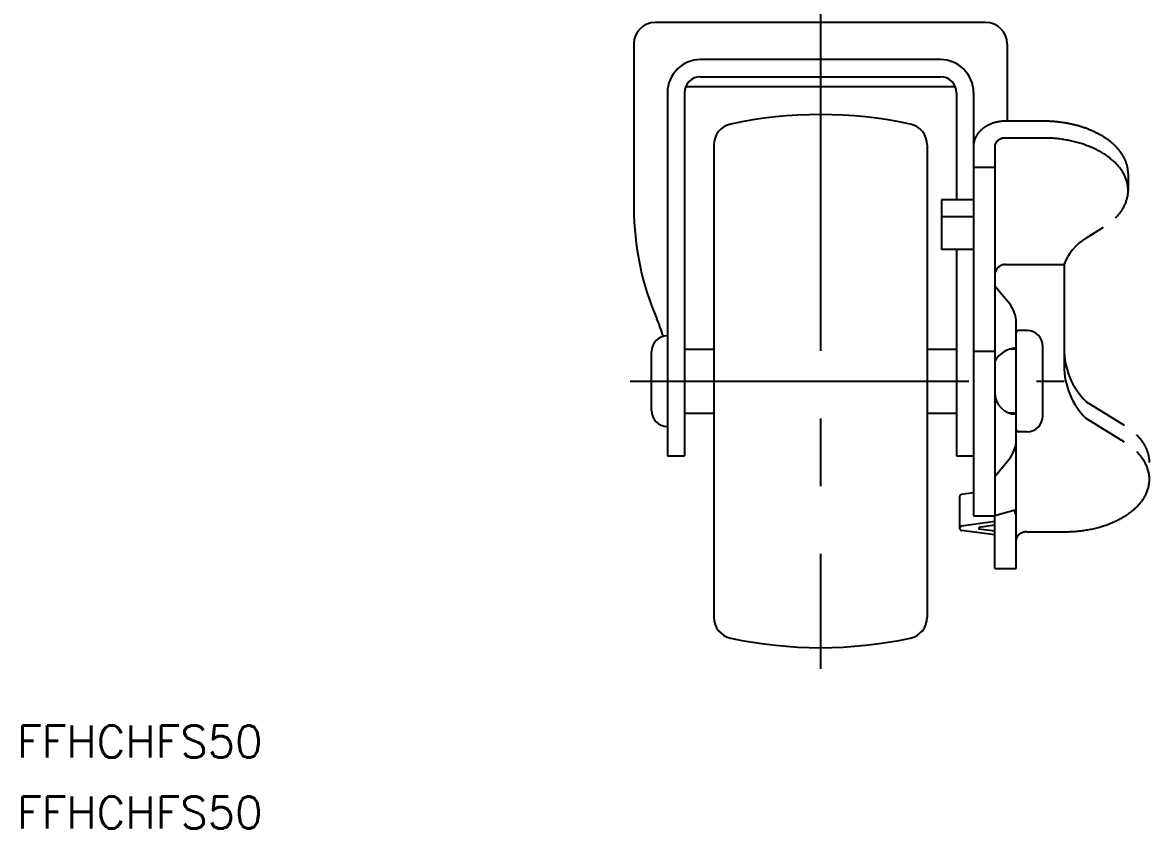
# Model space of a CAD drawing. Extents: x -157 to 41, y -42 to 152.
# Drawn here: x -157.2 to -51.5, y -42 to 33.6 of the extents above; entities that cross this region are included whole.
import ezdxf

# ---------------------------------------------------------------- set-up
doc = ezdxf.new("R2010")
doc.units = 0
doc.linetypes.add('CENTER', pattern=[50.8, 31.75, -6.35, 6.35, -6.35])
doc.layers.get('0').update_dxf_attribs({"linetype": 'CONTINUOUS'})
doc.layers.add('CENTER', color=1, linetype='CENTER')
doc.styles.get("Standard").update_dxf_attribs({"font": 'txt.shx', "height": 3, "bigfont": 'bigfont.shx'})

msp = doc.modelspace()

# ---------------------------------------------------------------- linework, layer by layer
at = {"color": 7, "linetype": 'CONTINUOUS'}
for p, q in [((-66.83, 33.63), (-97.83, 33.63)), ((-99.83, 31.63), (-99.83, 16.24)), ((-64.83, 31.63), (-64.83, 24.38)), ((-71.08, 30.15), (-93.58, 30.15)), ((-93.58, 28.55), (-71.08, 28.55)), ((-94.97, 27.63), (-69.7, 27.63)), ((-96.68, 27.05), (-96.68, -7)), ((-95.08, 27.05), (-95.08, -7)), ((-69.58, 27.05), (-69.58, 16.99)), ((-67.98, 27.05), (-67.98, -7)), ((-61.48, 24.38), (-64.98, 24.38)), ((-61.48, 22.8), (-64.98, 22.8)), ((-92.33, 22.15), (-92.33, -22.15)), ((-72.33, 22.15), (-72.33, -22.15)), ((-67.98, 22.02), (-67.98, -12.64)), ((-65.98, 22.02), (-65.98, -12.64)), ((-67.98, 20.05), (-65.98, 20.05)), ((-53.48, 19.45), (-53.48, 17.88)), ((-70.98, 16.99), (-70.98, 12.34)), ((-67.98, 16.99), (-70.98, 16.99)), ((-67.98, 15.42), (-70.98, 15.42)), ((-55.82, 14.4), (-57.43, 13.41)), ((-67.98, 12.34), (-70.98, 12.34)), ((-69.58, 12.34), (-69.58, -7)), ((-64.98, 10.94), (-59.48, 10.94)), ((-59.48, 10.96), (-59.48, 1.44)), ((-59.48, 10.96), (-59.48, 1.44)), ((-65.98, 8.95), (-64.67, 7.36)), ((-63.98, -17.59), (-63.98, 5.45)), ((-62.98, 4.75), (-63.78, 4.75)), ((-61.48, -3.25), (-61.48, 3.25)), ((-98.18, -2.75), (-98.18, 2.75)), ((-95.08, 3), (-92.33, 3)), ((-72.33, 3), (-69.58, 3)), ((-65.98, 2.78), (-67.98, 2.78)), ((-64.18, 3), (-64.54, 3)), ((-53.82, -4.15), (-57.43, -1.93)), ((-95.08, -3), (-92.33, -3)), ((-72.33, -3), (-69.58, -3)), ((-64.18, -3), (-64.61, -3)), ((-53.82, -5.73), (-57.43, -3.51)), ((-62.98, -4.75), (-63.78, -4.75)), ((-96.68, -7), (-95.08, -7)), ((-69.58, -7), (-67.98, -7)), ((-65.98, -8.95), (-64.67, -7.36)), ((-67.98, -10.47), (-69.11, -10.63)), ((-69.28, -10.83), (-69.28, -13.8)), ((-67.98, -12.64), (-65.98, -12.64)), ((-65.98, -12.71), (-66.08, -12.64)), ((-65.98, -12.6), (-64.21, -12.09)), ((-65.98, -13.17), (-69.11, -13.6)), ((-65.98, -13.52), (-67.48, -13.73)), ((-67.48, -13.73), (-67.48, -13.87)), ((-65.98, -17.59), (-65.98, -12.71)), ((-65.98, -14.43), (-69.11, -14)), ((-65.98, -14.08), (-67.48, -13.87)), ((-62.98, -14.14), (-59.48, -14.14)), ((-65.98, -17.59), (-63.98, -17.59))]:
    msp.add_line(p, q, dxfattribs=at)
for points in [[(-64.98, 24.38, 0), (-65.02, 24.38, 0), (-65.05, 24.38, 0), (-65.09, 24.38, 0), (-65.13, 24.38, 0), (-65.16, 24.38, 0), (-65.2, 24.37, 0), (-65.24, 24.37, 0), (-65.27, 24.37, 0), (-65.31, 24.37, 0), (-65.35, 24.36, 0), (-65.38, 24.36, 0), (-65.42, 24.35, 0), (-65.46, 24.35, 0), (-65.49, 24.35, 0), (-65.53, 24.34, 0), (-65.57, 24.33, 0), (-65.6, 24.33, 0), (-65.64, 24.32, 0), (-65.67, 24.32, 0), (-65.71, 24.31, 0), (-65.75, 24.3, 0), (-65.78, 24.29, 0), (-65.82, 24.29, 0), (-65.85, 24.28, 0), (-65.89, 24.27, 0), (-65.92, 24.26, 0), (-65.96, 24.25, 0), (-65.99, 24.24, 0), (-66.03, 24.23, 0), (-66.06, 24.22, 0), (-66.09, 24.21, 0), (-66.13, 24.2, 0), (-66.16, 24.19, 0), (-66.2, 24.18, 0), (-66.23, 24.17, 0), (-66.26, 24.15, 0), (-66.3, 24.14, 0), (-66.33, 24.13, 0), (-66.36, 24.11, 0), (-66.39, 24.1, 0), (-66.43, 24.09, 0), (-66.46, 24.07, 0), (-66.49, 24.06, 0), (-66.52, 24.04, 0), (-66.55, 24.03, 0), (-66.59, 24.01, 0), (-66.62, 24, 0), (-66.65, 23.98, 0), (-66.68, 23.97, 0), (-66.71, 23.95, 0), (-66.74, 23.93, 0), (-66.77, 23.91, 0), (-66.8, 23.9, 0), (-66.83, 23.88, 0), (-66.86, 23.86, 0), (-66.88, 23.84, 0), (-66.91, 23.82, 0), (-66.94, 23.81, 0), (-66.97, 23.79, 0), (-67, 23.77, 0), (-67.02, 23.75, 0), (-67.05, 23.73, 0), (-67.08, 23.71, 0), (-67.1, 23.69, 0), (-67.13, 23.67, 0), (-67.15, 23.65, 0), (-67.18, 23.62, 0), (-67.2, 23.6, 0), (-67.23, 23.58, 0), (-67.25, 23.56, 0), (-67.28, 23.54, 0), (-67.3, 23.52, 0), (-67.32, 23.49, 0), (-67.35, 23.47, 0), (-67.37, 23.45, 0), (-67.39, 23.42, 0), (-67.41, 23.4, 0), (-67.43, 23.38, 0), (-67.45, 23.35, 0), (-67.47, 23.33, 0), (-67.5, 23.31, 0), (-67.52, 23.28, 0), (-67.53, 23.26, 0), (-67.55, 23.23, 0), (-67.57, 23.21, 0), (-67.59, 23.18, 0), (-67.61, 23.16, 0), (-67.63, 23.13, 0), (-67.64, 23.1, 0), (-67.66, 23.08, 0), (-67.68, 23.05, 0), (-67.69, 23.03, 0), (-67.71, 23, 0), (-67.72, 22.97, 0), (-67.74, 22.95, 0), (-67.75, 22.92, 0), (-67.77, 22.89, 0), (-67.78, 22.87, 0), (-67.79, 22.84, 0), (-67.81, 22.81, 0), (-67.82, 22.78, 0), (-67.83, 22.76, 0), (-67.84, 22.73, 0), (-67.85, 22.7, 0), (-67.86, 22.67, 0), (-67.87, 22.65, 0), (-67.88, 22.62, 0), (-67.89, 22.59, 0), (-67.9, 22.56, 0), (-67.91, 22.53, 0), (-67.92, 22.51, 0), (-67.92, 22.48, 0), (-67.93, 22.45, 0), (-67.94, 22.42, 0), (-67.94, 22.39, 0), (-67.95, 22.36, 0), (-67.95, 22.33, 0), (-67.96, 22.31, 0), (-67.96, 22.28, 0), (-67.97, 22.25, 0), (-67.97, 22.22, 0), (-67.97, 22.19, 0), (-67.97, 22.16, 0), (-67.98, 22.13, 0), (-67.98, 22.1, 0), (-67.98, 22.07, 0), (-67.98, 22.04, 0), (-67.98, 22.02, 0)], [(-53.48, 19.45, 0), (-53.48, 19.52, 0), (-53.48, 19.58, 0), (-53.49, 19.64, 0), (-53.49, 19.7, 0), (-53.5, 19.76, 0), (-53.5, 19.82, 0), (-53.51, 19.88, 0), (-53.52, 19.94, 0), (-53.53, 20, 0), (-53.54, 20.06, 0), (-53.55, 20.12, 0), (-53.57, 20.18, 0), (-53.58, 20.24, 0), (-53.6, 20.3, 0), (-53.62, 20.36, 0), (-53.63, 20.42, 0), (-53.65, 20.47, 0), (-53.67, 20.53, 0), (-53.7, 20.59, 0), (-53.72, 20.65, 0), (-53.74, 20.71, 0), (-53.77, 20.77, 0), (-53.8, 20.83, 0), (-53.83, 20.88, 0), (-53.85, 20.94, 0), (-53.88, 21, 0), (-53.92, 21.06, 0), (-53.95, 21.11, 0), (-53.98, 21.17, 0), (-54.02, 21.23, 0), (-54.05, 21.28, 0), (-54.09, 21.34, 0), (-54.13, 21.4, 0), (-54.17, 21.45, 0), (-54.21, 21.51, 0), (-54.25, 21.56, 0), (-54.29, 21.61, 0), (-54.33, 21.67, 0), (-54.38, 21.72, 0), (-54.43, 21.78, 0), (-54.47, 21.83, 0), (-54.52, 21.88, 0), (-54.57, 21.93, 0), (-54.62, 21.99, 0), (-54.67, 22.04, 0), (-54.72, 22.09, 0), (-54.77, 22.14, 0), (-54.83, 22.19, 0), (-54.88, 22.24, 0), (-54.94, 22.29, 0), (-55, 22.34, 0), (-55.05, 22.39, 0), (-55.11, 22.44, 0), (-55.17, 22.48, 0), (-55.23, 22.53, 0), (-55.3, 22.58, 0), (-55.36, 22.63, 0), (-55.42, 22.67, 0), (-55.49, 22.72, 0), (-55.55, 22.76, 0), (-55.62, 22.81, 0), (-55.69, 22.85, 0), (-55.75, 22.89, 0), (-55.82, 22.94, 0), (-55.89, 22.98, 0), (-55.96, 23.02, 0), (-56.04, 23.06, 0), (-56.11, 23.1, 0), (-56.18, 23.14, 0), (-56.26, 23.18, 0), (-56.33, 23.22, 0), (-56.41, 23.26, 0), (-56.48, 23.3, 0), (-56.56, 23.34, 0), (-56.64, 23.37, 0), (-56.72, 23.41, 0), (-56.79, 23.45, 0), (-56.87, 23.48, 0), (-56.95, 23.52, 0), (-57.04, 23.55, 0), (-57.12, 23.58, 0), (-57.2, 23.62, 0), (-57.28, 23.65, 0), (-57.37, 23.68, 0), (-57.45, 23.71, 0), (-57.54, 23.74, 0), (-57.62, 23.77, 0), (-57.71, 23.8, 0), (-57.8, 23.83, 0), (-57.88, 23.85, 0), (-57.97, 23.88, 0), (-58.06, 23.91, 0), (-58.15, 23.93, 0), (-58.24, 23.96, 0), (-58.33, 23.98, 0), (-58.42, 24, 0), (-58.51, 24.03, 0), (-58.6, 24.05, 0), (-58.69, 24.07, 0), (-58.79, 24.09, 0), (-58.88, 24.11, 0), (-58.97, 24.13, 0), (-59.06, 24.15, 0), (-59.16, 24.17, 0), (-59.25, 24.18, 0), (-59.35, 24.2, 0), (-59.44, 24.22, 0), (-59.54, 24.23, 0), (-59.63, 24.25, 0), (-59.73, 24.26, 0), (-59.82, 24.27, 0), (-59.92, 24.29, 0), (-60.02, 24.3, 0), (-60.11, 24.31, 0), (-60.21, 24.32, 0), (-60.31, 24.33, 0), (-60.4, 24.34, 0), (-60.5, 24.34, 0), (-60.6, 24.35, 0), (-60.7, 24.36, 0), (-60.79, 24.36, 0), (-60.89, 24.37, 0), (-60.99, 24.37, 0), (-61.09, 24.37, 0), (-61.19, 24.38, 0), (-61.28, 24.38, 0), (-61.38, 24.38, 0), (-61.48, 24.38, 0)], [(-64.98, 22.8, 0), (-64.99, 22.8, 0), (-65.01, 22.8, 0), (-65.02, 22.8, 0), (-65.03, 22.8, 0), (-65.04, 22.8, 0), (-65.05, 22.8, 0), (-65.07, 22.8, 0), (-65.08, 22.8, 0), (-65.09, 22.8, 0), (-65.1, 22.8, 0), (-65.12, 22.8, 0), (-65.13, 22.8, 0), (-65.14, 22.79, 0), (-65.15, 22.79, 0), (-65.16, 22.79, 0), (-65.18, 22.79, 0), (-65.19, 22.79, 0), (-65.2, 22.78, 0), (-65.21, 22.78, 0), (-65.22, 22.78, 0), (-65.24, 22.78, 0), (-65.25, 22.78, 0), (-65.26, 22.77, 0), (-65.27, 22.77, 0), (-65.28, 22.77, 0), (-65.29, 22.76, 0), (-65.31, 22.76, 0), (-65.32, 22.76, 0), (-65.33, 22.75, 0), (-65.34, 22.75, 0), (-65.35, 22.75, 0), (-65.36, 22.74, 0), (-65.37, 22.74, 0), (-65.39, 22.74, 0), (-65.4, 22.73, 0), (-65.41, 22.73, 0), (-65.42, 22.72, 0), (-65.43, 22.72, 0), (-65.44, 22.72, 0), (-65.45, 22.71, 0), (-65.46, 22.71, 0), (-65.47, 22.7, 0), (-65.48, 22.7, 0), (-65.49, 22.69, 0), (-65.51, 22.69, 0), (-65.52, 22.68, 0), (-65.53, 22.68, 0), (-65.54, 22.67, 0), (-65.55, 22.67, 0), (-65.56, 22.66, 0), (-65.57, 22.65, 0), (-65.58, 22.65, 0), (-65.59, 22.64, 0), (-65.6, 22.64, 0), (-65.61, 22.63, 0), (-65.61, 22.62, 0), (-65.62, 22.62, 0), (-65.63, 22.61, 0), (-65.64, 22.61, 0), (-65.65, 22.6, 0), (-65.66, 22.59, 0), (-65.67, 22.59, 0), (-65.68, 22.58, 0), (-65.69, 22.57, 0), (-65.7, 22.57, 0), (-65.7, 22.56, 0), (-65.71, 22.55, 0), (-65.72, 22.55, 0), (-65.73, 22.54, 0), (-65.74, 22.53, 0), (-65.75, 22.52, 0), (-65.75, 22.52, 0), (-65.76, 22.51, 0), (-65.77, 22.5, 0), (-65.78, 22.49, 0), (-65.78, 22.49, 0), (-65.79, 22.48, 0), (-65.8, 22.47, 0), (-65.81, 22.46, 0), (-65.81, 22.45, 0), (-65.82, 22.45, 0), (-65.83, 22.44, 0), (-65.83, 22.43, 0), (-65.84, 22.42, 0), (-65.84, 22.41, 0), (-65.85, 22.4, 0), (-65.86, 22.4, 0), (-65.86, 22.39, 0), (-65.87, 22.38, 0), (-65.87, 22.37, 0), (-65.88, 22.36, 0), (-65.88, 22.35, 0), (-65.89, 22.34, 0), (-65.89, 22.34, 0), (-65.9, 22.33, 0), (-65.9, 22.32, 0), (-65.91, 22.31, 0), (-65.91, 22.3, 0), (-65.92, 22.29, 0), (-65.92, 22.28, 0), (-65.93, 22.27, 0), (-65.93, 22.26, 0), (-65.93, 22.25, 0), (-65.94, 22.24, 0), (-65.94, 22.24, 0), (-65.94, 22.23, 0), (-65.95, 22.22, 0), (-65.95, 22.21, 0), (-65.95, 22.2, 0), (-65.96, 22.19, 0), (-65.96, 22.18, 0), (-65.96, 22.17, 0), (-65.96, 22.16, 0), (-65.97, 22.15, 0), (-65.97, 22.14, 0), (-65.97, 22.13, 0), (-65.97, 22.12, 0), (-65.97, 22.11, 0), (-65.97, 22.1, 0), (-65.98, 22.09, 0), (-65.98, 22.08, 0), (-65.98, 22.07, 0), (-65.98, 22.06, 0), (-65.98, 22.05, 0), (-65.98, 22.04, 0), (-65.98, 22.04, 0), (-65.98, 22.03, 0), (-65.98, 22.02, 0)], [(-54.67, 15.3, 0), (-54.6, 15.37, 0), (-54.53, 15.44, 0), (-54.47, 15.51, 0), (-54.41, 15.58, 0), (-54.34, 15.65, 0), (-54.29, 15.73, 0), (-54.23, 15.8, 0), (-54.17, 15.87, 0), (-54.12, 15.95, 0), (-54.07, 16.02, 0), (-54.02, 16.1, 0), (-53.97, 16.18, 0), (-53.93, 16.25, 0), (-53.89, 16.33, 0), (-53.85, 16.41, 0), (-53.81, 16.49, 0), (-53.77, 16.57, 0), (-53.74, 16.64, 0), (-53.7, 16.72, 0), (-53.67, 16.8, 0), (-53.65, 16.88, 0), (-53.62, 16.96, 0), (-53.6, 17.04, 0), (-53.58, 17.12, 0), (-53.56, 17.2, 0), (-53.54, 17.29, 0), (-53.52, 17.37, 0), (-53.51, 17.45, 0), (-53.5, 17.53, 0), (-53.49, 17.61, 0), (-53.49, 17.69, 0), (-53.48, 17.77, 0), (-53.48, 17.86, 0), (-53.48, 17.94, 0), (-53.48, 18.02, 0), (-53.49, 18.1, 0), (-53.5, 18.18, 0), (-53.51, 18.26, 0), (-53.52, 18.35, 0), (-53.53, 18.43, 0), (-53.55, 18.51, 0), (-53.56, 18.59, 0), (-53.58, 18.67, 0), (-53.61, 18.75, 0), (-53.63, 18.83, 0), (-53.66, 18.91, 0), (-53.69, 18.99, 0), (-53.72, 19.07, 0), (-53.75, 19.15, 0), (-53.79, 19.23, 0), (-53.82, 19.31, 0), (-53.86, 19.38, 0), (-53.9, 19.46, 0), (-53.95, 19.54, 0), (-53.99, 19.61, 0), (-54.04, 19.69, 0), (-54.09, 19.77, 0), (-54.14, 19.84, 0), (-54.2, 19.92, 0), (-54.25, 19.99, 0), (-54.31, 20.06, 0), (-54.37, 20.14, 0), (-54.43, 20.21, 0), (-54.5, 20.28, 0), (-54.56, 20.35, 0), (-54.63, 20.42, 0), (-54.7, 20.49, 0), (-54.77, 20.56, 0), (-54.84, 20.63, 0), (-54.92, 20.7, 0), (-55, 20.76, 0), (-55.07, 20.83, 0), (-55.15, 20.89, 0), (-55.24, 20.96, 0), (-55.32, 21.02, 0), (-55.41, 21.08, 0), (-55.49, 21.14, 0), (-55.58, 21.21, 0), (-55.67, 21.27, 0), (-55.76, 21.32, 0), (-55.86, 21.38, 0), (-55.95, 21.44, 0), (-56.05, 21.5, 0), (-56.15, 21.55, 0), (-56.25, 21.6, 0), (-56.35, 21.66, 0), (-56.45, 21.71, 0), (-56.55, 21.76, 0), (-56.66, 21.81, 0), (-56.77, 21.86, 0), (-56.87, 21.91, 0), (-56.98, 21.95, 0), (-57.09, 22, 0), (-57.21, 22.04, 0), (-57.32, 22.08, 0), (-57.43, 22.13, 0), (-57.55, 22.17, 0), (-57.66, 22.21, 0), (-57.78, 22.25, 0), (-57.9, 22.28, 0), (-58.02, 22.32, 0), (-58.14, 22.35, 0), (-58.26, 22.39, 0), (-58.38, 22.42, 0), (-58.5, 22.45, 0), (-58.63, 22.48, 0), (-58.75, 22.51, 0), (-58.88, 22.54, 0), (-59, 22.56, 0), (-59.13, 22.59, 0), (-59.26, 22.61, 0), (-59.38, 22.63, 0), (-59.51, 22.65, 0), (-59.64, 22.67, 0), (-59.77, 22.69, 0), (-59.9, 22.71, 0), (-60.03, 22.72, 0), (-60.16, 22.74, 0), (-60.29, 22.75, 0), (-60.42, 22.76, 0), (-60.55, 22.77, 0), (-60.69, 22.78, 0), (-60.82, 22.79, 0), (-60.95, 22.79, 0), (-61.08, 22.8, 0), (-61.22, 22.8, 0), (-61.35, 22.8, 0), (-61.48, 22.8, 0)], [(-64.98, 10.94, 0), (-64.99, 10.94, 0), (-65.01, 10.94, 0), (-65.02, 10.94, 0), (-65.03, 10.94, 0), (-65.04, 10.94, 0), (-65.05, 10.94, 0), (-65.07, 10.94, 0), (-65.08, 10.93, 0), (-65.09, 10.93, 0), (-65.1, 10.93, 0), (-65.12, 10.93, 0), (-65.13, 10.93, 0), (-65.14, 10.93, 0), (-65.15, 10.92, 0), (-65.16, 10.92, 0), (-65.18, 10.92, 0), (-65.19, 10.92, 0), (-65.2, 10.91, 0), (-65.21, 10.91, 0), (-65.22, 10.91, 0), (-65.24, 10.91, 0), (-65.25, 10.9, 0), (-65.26, 10.9, 0), (-65.27, 10.9, 0), (-65.28, 10.89, 0), (-65.29, 10.89, 0), (-65.31, 10.88, 0), (-65.32, 10.88, 0), (-65.33, 10.88, 0), (-65.34, 10.87, 0), (-65.35, 10.87, 0), (-65.36, 10.86, 0), (-65.37, 10.86, 0), (-65.39, 10.85, 0), (-65.4, 10.85, 0), (-65.41, 10.84, 0), (-65.42, 10.84, 0), (-65.43, 10.83, 0), (-65.44, 10.83, 0), (-65.45, 10.82, 0), (-65.46, 10.82, 0), (-65.47, 10.81, 0), (-65.48, 10.8, 0), (-65.49, 10.8, 0), (-65.51, 10.79, 0), (-65.52, 10.78, 0), (-65.53, 10.78, 0), (-65.54, 10.77, 0), (-65.55, 10.76, 0), (-65.56, 10.76, 0), (-65.57, 10.75, 0), (-65.58, 10.74, 0), (-65.59, 10.73, 0), (-65.6, 10.73, 0), (-65.61, 10.72, 0), (-65.61, 10.71, 0), (-65.62, 10.7, 0), (-65.63, 10.7, 0), (-65.64, 10.69, 0), (-65.65, 10.68, 0), (-65.66, 10.67, 0), (-65.67, 10.66, 0), (-65.68, 10.65, 0), (-65.69, 10.65, 0), (-65.7, 10.64, 0), (-65.7, 10.63, 0), (-65.71, 10.62, 0), (-65.72, 10.61, 0), (-65.73, 10.6, 0), (-65.74, 10.59, 0), (-65.75, 10.58, 0), (-65.75, 10.57, 0), (-65.76, 10.56, 0), (-65.77, 10.55, 0), (-65.78, 10.54, 0), (-65.78, 10.53, 0), (-65.79, 10.52, 0), (-65.8, 10.51, 0), (-65.81, 10.5, 0), (-65.81, 10.49, 0), (-65.82, 10.48, 0), (-65.83, 10.47, 0), (-65.83, 10.46, 0), (-65.84, 10.45, 0), (-65.84, 10.44, 0), (-65.85, 10.43, 0), (-65.86, 10.42, 0), (-65.86, 10.41, 0), (-65.87, 10.4, 0), (-65.87, 10.39, 0), (-65.88, 10.38, 0), (-65.88, 10.37, 0), (-65.89, 10.36, 0), (-65.89, 10.34, 0), (-65.9, 10.33, 0), (-65.9, 10.32, 0), (-65.91, 10.31, 0), (-65.91, 10.3, 0), (-65.92, 10.29, 0), (-65.92, 10.28, 0), (-65.93, 10.26, 0), (-65.93, 10.25, 0), (-65.93, 10.24, 0), (-65.94, 10.23, 0), (-65.94, 10.22, 0), (-65.94, 10.21, 0), (-65.95, 10.19, 0), (-65.95, 10.18, 0), (-65.95, 10.17, 0), (-65.96, 10.16, 0), (-65.96, 10.15, 0), (-65.96, 10.13, 0), (-65.96, 10.12, 0), (-65.97, 10.11, 0), (-65.97, 10.1, 0), (-65.97, 10.09, 0), (-65.97, 10.07, 0), (-65.97, 10.06, 0), (-65.97, 10.05, 0), (-65.98, 10.04, 0), (-65.98, 10.02, 0), (-65.98, 10.01, 0), (-65.98, 10, 0), (-65.98, 9.99, 0), (-65.98, 9.98, 0), (-65.98, 9.96, 0), (-65.98, 9.95, 0), (-65.98, 9.94, 0)], [(-51.48, -7.63, 0), (-51.48, -7.61, 0), (-51.48, -7.59, 0), (-51.48, -7.57, 0), (-51.48, -7.55, 0), (-51.48, -7.53, 0), (-51.48, -7.51, 0), (-51.48, -7.49, 0), (-51.49, -7.46, 0), (-51.49, -7.44, 0), (-51.49, -7.42, 0), (-51.49, -7.4, 0), (-51.49, -7.38, 0), (-51.49, -7.36, 0), (-51.5, -7.34, 0), (-51.5, -7.32, 0), (-51.5, -7.29, 0), (-51.5, -7.27, 0), (-51.5, -7.25, 0), (-51.51, -7.23, 0), (-51.51, -7.21, 0), (-51.51, -7.19, 0), (-51.52, -7.17, 0), (-51.52, -7.15, 0), (-51.52, -7.13, 0), (-51.53, -7.1, 0), (-51.53, -7.08, 0), (-51.53, -7.06, 0), (-51.54, -7.04, 0), (-51.54, -7.02, 0), (-51.55, -7, 0), (-51.55, -6.98, 0), (-51.56, -6.96, 0), (-51.56, -6.94, 0), (-51.57, -6.92, 0), (-51.57, -6.89, 0), (-51.58, -6.87, 0), (-51.58, -6.85, 0), (-51.59, -6.83, 0), (-51.59, -6.81, 0), (-51.6, -6.79, 0), (-51.61, -6.77, 0), (-51.61, -6.75, 0), (-51.62, -6.73, 0), (-51.62, -6.71, 0), (-51.63, -6.68, 0), (-51.64, -6.66, 0), (-51.64, -6.64, 0), (-51.65, -6.62, 0), (-51.66, -6.6, 0), (-51.67, -6.58, 0), (-51.67, -6.56, 0), (-51.68, -6.54, 0), (-51.69, -6.52, 0), (-51.7, -6.5, 0), (-51.7, -6.48, 0), (-51.71, -6.46, 0), (-51.72, -6.44, 0), (-51.73, -6.42, 0), (-51.74, -6.4, 0), (-51.75, -6.37, 0), (-51.76, -6.35, 0), (-51.76, -6.33, 0), (-51.77, -6.31, 0), (-51.78, -6.29, 0), (-51.79, -6.27, 0), (-51.8, -6.25, 0), (-51.81, -6.23, 0), (-51.82, -6.21, 0), (-51.83, -6.19, 0), (-51.84, -6.17, 0), (-51.85, -6.15, 0), (-51.86, -6.13, 0), (-51.87, -6.11, 0), (-51.88, -6.09, 0), (-51.9, -6.07, 0), (-51.91, -6.05, 0), (-51.92, -6.03, 0), (-51.93, -6.01, 0), (-51.94, -5.99, 0), (-51.95, -5.97, 0), (-51.96, -5.95, 0), (-51.98, -5.93, 0), (-51.99, -5.91, 0), (-52, -5.89, 0), (-52.01, -5.87, 0), (-52.02, -5.85, 0), (-52.04, -5.83, 0), (-52.05, -5.81, 0), (-52.06, -5.79, 0), (-52.08, -5.77, 0), (-52.09, -5.75, 0), (-52.1, -5.73, 0), (-52.12, -5.71, 0), (-52.13, -5.69, 0), (-52.14, -5.67, 0), (-52.16, -5.65, 0), (-52.17, -5.63, 0), (-52.18, -5.61, 0), (-52.2, -5.6, 0), (-52.21, -5.58, 0), (-52.23, -5.56, 0), (-52.24, -5.54, 0), (-52.26, -5.52, 0), (-52.27, -5.5, 0), (-52.29, -5.48, 0), (-52.3, -5.46, 0), (-52.32, -5.44, 0), (-52.33, -5.42, 0), (-52.35, -5.4, 0), (-52.36, -5.39, 0), (-52.38, -5.37, 0), (-52.4, -5.35, 0), (-52.41, -5.33, 0), (-52.43, -5.31, 0), (-52.44, -5.29, 0), (-52.46, -5.27, 0), (-52.48, -5.25, 0), (-52.49, -5.24, 0), (-52.51, -5.22, 0), (-52.53, -5.2, 0), (-52.54, -5.18, 0), (-52.56, -5.16, 0), (-52.58, -5.14, 0), (-52.6, -5.13, 0), (-52.61, -5.11, 0), (-52.63, -5.09, 0), (-52.65, -5.07, 0), (-52.67, -5.05, 0)], [(-59.48, -14.14, 0), (-59.35, -14.14, 0), (-59.22, -14.13, 0), (-59.08, -14.13, 0), (-58.95, -14.12, 0), (-58.82, -14.12, 0), (-58.69, -14.11, 0), (-58.55, -14.1, 0), (-58.42, -14.09, 0), (-58.29, -14.08, 0), (-58.16, -14.07, 0), (-58.03, -14.05, 0), (-57.9, -14.04, 0), (-57.77, -14.02, 0), (-57.64, -14, 0), (-57.51, -13.98, 0), (-57.38, -13.96, 0), (-57.26, -13.94, 0), (-57.13, -13.92, 0), (-57, -13.89, 0), (-56.88, -13.87, 0), (-56.75, -13.84, 0), (-56.63, -13.81, 0), (-56.5, -13.78, 0), (-56.38, -13.75, 0), (-56.26, -13.72, 0), (-56.14, -13.69, 0), (-56.02, -13.65, 0), (-55.9, -13.61, 0), (-55.78, -13.58, 0), (-55.66, -13.54, 0), (-55.55, -13.5, 0), (-55.43, -13.46, 0), (-55.32, -13.42, 0), (-55.21, -13.37, 0), (-55.09, -13.33, 0), (-54.98, -13.28, 0), (-54.87, -13.24, 0), (-54.77, -13.19, 0), (-54.66, -13.14, 0), (-54.55, -13.09, 0), (-54.45, -13.04, 0), (-54.35, -12.99, 0), (-54.25, -12.94, 0), (-54.15, -12.88, 0), (-54.05, -12.83, 0), (-53.95, -12.77, 0), (-53.86, -12.71, 0), (-53.76, -12.66, 0), (-53.67, -12.6, 0), (-53.58, -12.54, 0), (-53.49, -12.48, 0), (-53.41, -12.42, 0), (-53.32, -12.35, 0), (-53.24, -12.29, 0), (-53.15, -12.23, 0), (-53.07, -12.16, 0), (-53, -12.09, 0), (-52.92, -12.03, 0), (-52.84, -11.96, 0), (-52.77, -11.89, 0), (-52.7, -11.82, 0), (-52.63, -11.75, 0), (-52.56, -11.68, 0), (-52.5, -11.61, 0), (-52.43, -11.54, 0), (-52.37, -11.47, 0), (-52.31, -11.4, 0), (-52.25, -11.32, 0), (-52.2, -11.25, 0), (-52.14, -11.17, 0), (-52.09, -11.1, 0), (-52.04, -11.02, 0), (-51.99, -10.95, 0), (-51.95, -10.87, 0), (-51.9, -10.79, 0), (-51.86, -10.72, 0), (-51.82, -10.64, 0), (-51.79, -10.56, 0), (-51.75, -10.48, 0), (-51.72, -10.4, 0), (-51.69, -10.32, 0), (-51.66, -10.24, 0), (-51.63, -10.16, 0), (-51.61, -10.08, 0), (-51.58, -10, 0), (-51.56, -9.92, 0), (-51.55, -9.84, 0), (-51.53, -9.76, 0), (-51.52, -9.68, 0), (-51.51, -9.6, 0), (-51.5, -9.51, 0), (-51.49, -9.43, 0), (-51.48, -9.35, 0), (-51.48, -9.27, 0), (-51.48, -9.19, 0), (-51.48, -9.11, 0), (-51.49, -9.02, 0), (-51.49, -8.94, 0), (-51.5, -8.86, 0), (-51.51, -8.78, 0), (-51.52, -8.7, 0), (-51.54, -8.62, 0), (-51.56, -8.54, 0), (-51.58, -8.46, 0), (-51.6, -8.38, 0), (-51.62, -8.29, 0), (-51.65, -8.21, 0), (-51.67, -8.13, 0), (-51.7, -8.06, 0), (-51.74, -7.98, 0), (-51.77, -7.9, 0), (-51.81, -7.82, 0), (-51.85, -7.74, 0), (-51.89, -7.66, 0), (-51.93, -7.59, 0), (-51.97, -7.51, 0), (-52.02, -7.43, 0), (-52.07, -7.36, 0), (-52.12, -7.28, 0), (-52.17, -7.21, 0), (-52.23, -7.13, 0), (-52.29, -7.06, 0), (-52.34, -6.98, 0), (-52.41, -6.91, 0), (-52.47, -6.84, 0), (-52.53, -6.77, 0), (-52.6, -6.7, 0), (-52.67, -6.63, 0)], [(-62.98, -14.14, 0), (-62.99, -14.14, 0), (-63.01, -14.14, 0), (-63.02, -14.14, 0), (-63.03, -14.14, 0), (-63.04, -14.14, 0), (-63.05, -14.14, 0), (-63.07, -14.14, 0), (-63.08, -14.14, 0), (-63.09, -14.14, 0), (-63.1, -14.14, 0), (-63.12, -14.14, 0), (-63.13, -14.14, 0), (-63.14, -14.15, 0), (-63.15, -14.15, 0), (-63.16, -14.15, 0), (-63.18, -14.15, 0), (-63.19, -14.15, 0), (-63.2, -14.15, 0), (-63.21, -14.16, 0), (-63.22, -14.16, 0), (-63.24, -14.16, 0), (-63.25, -14.16, 0), (-63.26, -14.17, 0), (-63.27, -14.17, 0), (-63.28, -14.17, 0), (-63.29, -14.18, 0), (-63.31, -14.18, 0), (-63.32, -14.18, 0), (-63.33, -14.19, 0), (-63.34, -14.19, 0), (-63.35, -14.19, 0), (-63.36, -14.2, 0), (-63.37, -14.2, 0), (-63.39, -14.2, 0), (-63.4, -14.21, 0), (-63.41, -14.21, 0), (-63.42, -14.22, 0), (-63.43, -14.22, 0), (-63.44, -14.22, 0), (-63.45, -14.23, 0), (-63.46, -14.23, 0), (-63.47, -14.24, 0), (-63.48, -14.24, 0), (-63.49, -14.25, 0), (-63.51, -14.25, 0), (-63.52, -14.26, 0), (-63.53, -14.26, 0), (-63.54, -14.27, 0), (-63.55, -14.27, 0), (-63.56, -14.28, 0), (-63.57, -14.29, 0), (-63.58, -14.29, 0), (-63.59, -14.3, 0), (-63.6, -14.3, 0), (-63.61, -14.31, 0), (-63.62, -14.31, 0), (-63.62, -14.32, 0), (-63.63, -14.33, 0), (-63.64, -14.33, 0), (-63.65, -14.34, 0), (-63.66, -14.35, 0), (-63.67, -14.35, 0), (-63.68, -14.36, 0), (-63.69, -14.37, 0), (-63.7, -14.37, 0), (-63.7, -14.38, 0), (-63.71, -14.39, 0), (-63.72, -14.39, 0), (-63.73, -14.4, 0), (-63.74, -14.41, 0), (-63.75, -14.42, 0), (-63.75, -14.42, 0), (-63.76, -14.43, 0), (-63.77, -14.44, 0), (-63.78, -14.45, 0), (-63.78, -14.45, 0), (-63.79, -14.46, 0), (-63.8, -14.47, 0), (-63.81, -14.48, 0), (-63.81, -14.49, 0), (-63.82, -14.49, 0), (-63.83, -14.5, 0), (-63.83, -14.51, 0), (-63.84, -14.52, 0), (-63.84, -14.53, 0), (-63.85, -14.54, 0), (-63.86, -14.54, 0), (-63.86, -14.55, 0), (-63.87, -14.56, 0), (-63.87, -14.57, 0), (-63.88, -14.58, 0), (-63.88, -14.59, 0), (-63.89, -14.6, 0), (-63.89, -14.6, 0), (-63.9, -14.61, 0), (-63.9, -14.62, 0), (-63.91, -14.63, 0), (-63.91, -14.64, 0), (-63.92, -14.65, 0), (-63.92, -14.66, 0), (-63.93, -14.67, 0), (-63.93, -14.68, 0), (-63.93, -14.69, 0), (-63.94, -14.7, 0), (-63.94, -14.7, 0), (-63.94, -14.71, 0), (-63.95, -14.72, 0), (-63.95, -14.73, 0), (-63.95, -14.74, 0), (-63.96, -14.75, 0), (-63.96, -14.76, 0), (-63.96, -14.77, 0), (-63.96, -14.78, 0), (-63.97, -14.79, 0), (-63.97, -14.8, 0), (-63.97, -14.81, 0), (-63.97, -14.82, 0), (-63.97, -14.83, 0), (-63.97, -14.84, 0), (-63.98, -14.85, 0), (-63.98, -14.86, 0), (-63.98, -14.87, 0), (-63.98, -14.88, 0), (-63.98, -14.89, 0), (-63.98, -14.89, 0), (-63.98, -14.9, 0), (-63.98, -14.91, 0), (-63.98, -14.92, 0)]]:
    msp.add_polyline3d(points, dxfattribs=at)
for centre, radius, start, end in [((-97.83, 31.63), 2, 90, 180), ((-66.83, 31.63), 2, 360, 90), ((-93.58, 27.05), 3.1, 90, 180), ((-71.08, 27.05), 3.1, 0, 90), ((-93.58, 27.05), 1.5, 90, 180), ((-71.08, 27.05), 1.5, 0, 90), ((-82.33, -15), 40, 77.8468, 102.1532), ((-90.33, 22.15), 2, 102.1532, 180), ((-74.33, 22.15), 2, 0, 77.8468), ((-73.69, 16.24), 26.14, 180, 203.4561), ((-54.78, 9.1), 5.06, 121.619, 158.3487), ((-66.98, 5.45), 3, 0, 39.5584), ((-108.6, 1.08), 11.92, 15.1362, 23.5155), ((-96.68, 2.75), 1.5, 90, 180), ((-63.78, 4.55), 0.2, 87.7954, 180), ((-62.98, 3.25), 1.5, 0, 90), ((-63.98, 0.81), 2.26, 90, 152.2162), ((-64.18, 3.2), 0.2, 270, 319.1972), ((-52.49, 3.02), 6.99, 180, 225.0275), ((-52.49, 1.44), 6.99, 180, 225.0275), ((-63.98, -1.1), 2, 180.2249, 270), ((-96.68, -2.75), 1.5, 180, 270), ((-64.18, -3.2), 0.2, 30.0599, 90), ((-62.98, -3.25), 1.5, 270, 0), ((-63.78, -4.55), 0.2, 180, 272.2046), ((-66.98, -5.45), 3, 320.4416, 0), ((-69.08, -10.83), 0.2, 97.9024, 180), ((-64.95, -12.71), 0.969, 0, 40.3025), ((-69.08, -13.8), 0.2, 97.9024, 262.0976), ((-90.33, -22.15), 2, 180, 257.8468), ((-74.33, -22.15), 2, 282.1532, 0), ((-82.33, 15), 40, 257.8468, 282.1532)]:
    msp.add_arc(centre, radius, start, end, dxfattribs=at)
at = {"layer": 'CENTER', "color": 1, "linetype": 'CENTER'}
for p, q in [((-82.33, 85.4), (-82.33, -27)), ((-100.18, 0), (-59.48, 0))]:
    msp.add_line(p, q, dxfattribs=at)

# ---------------------------------------------------------------- texts
at = {"color": 7, "linetype": 'CONTINUOUS'}
for p in [(-157.67, -35.31), (-157.67, -41.96)]:
    msp.add_text('FFHCHFS50', height=3, dxfattribs=at).set_placement(p)

doc.saveas('drawing.dxf')
